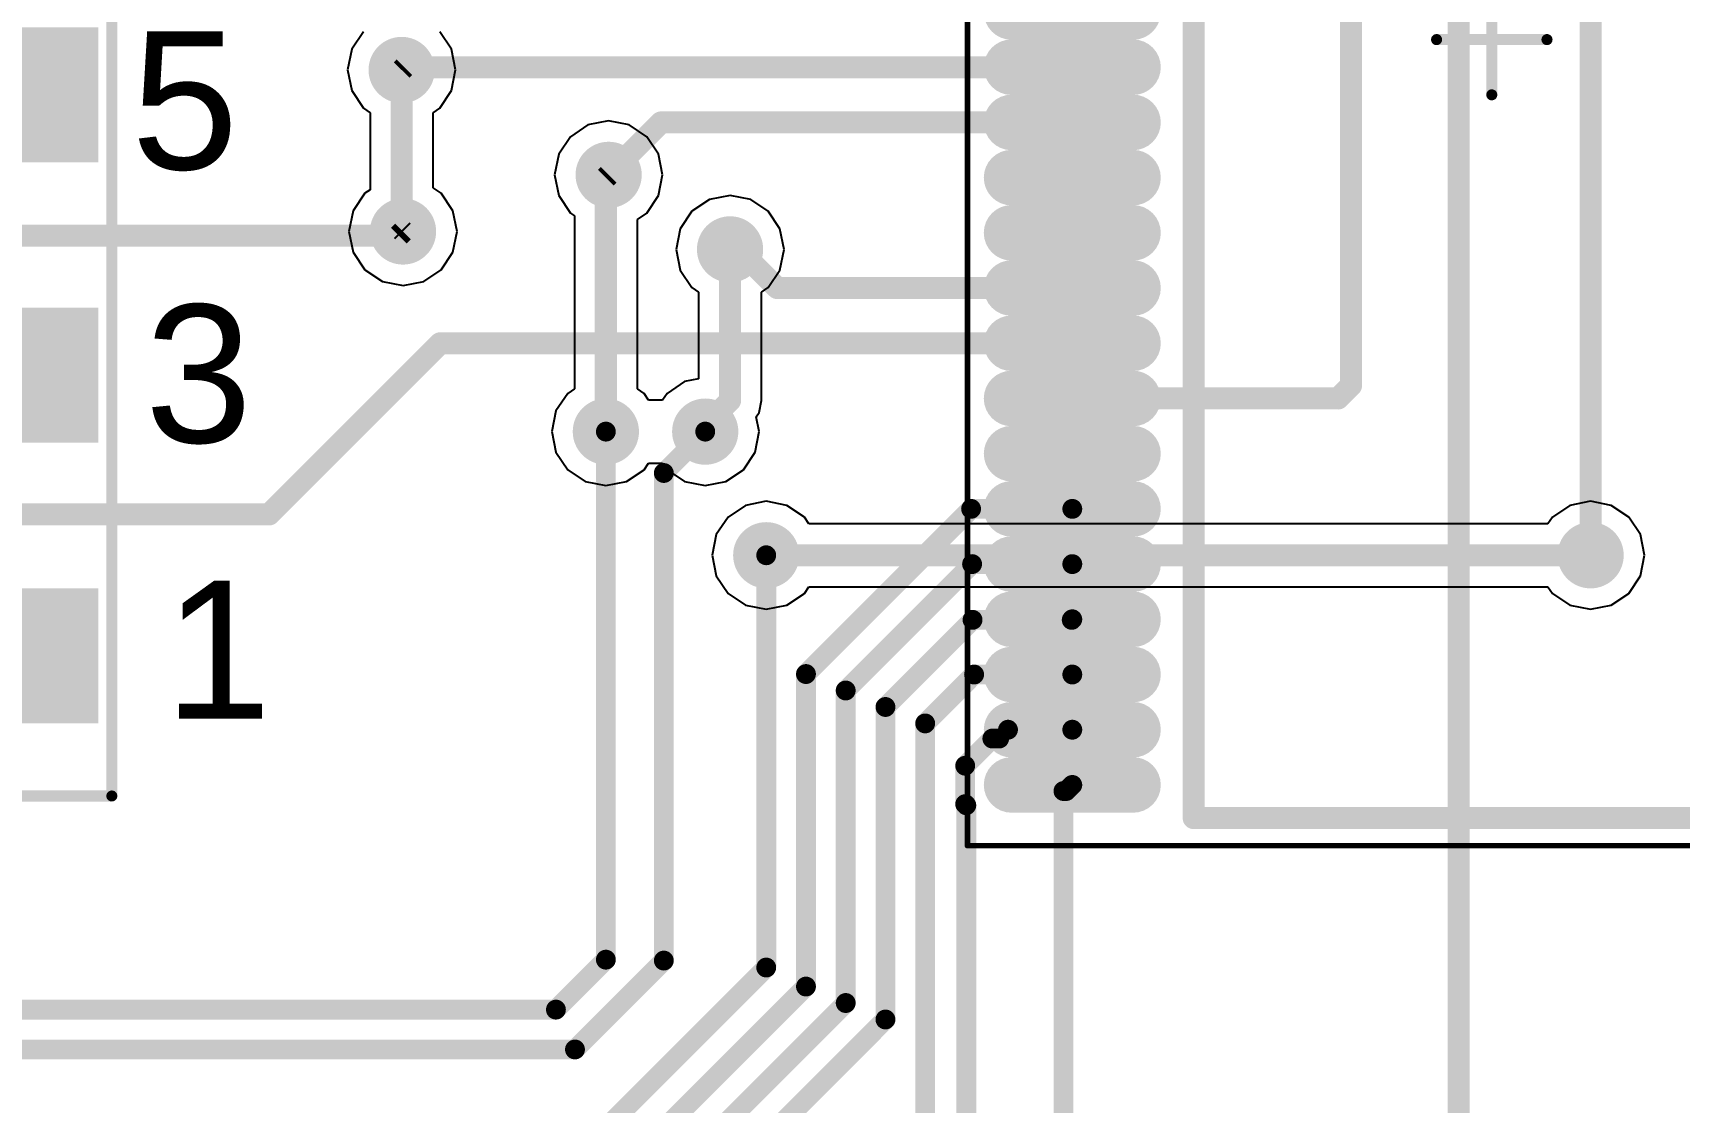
# Model space of a CAD drawing. Header units: inches. Extents: x 0 to 7.57, y 0 to 3.51.
# Drawn here: x 2.432 to 3.02, y 1.255 to 1.636 of the extents above; entities that cross this region are included whole.
import ezdxf

# ---------------------------------------------------------------- set-up
doc = ezdxf.new("R2010")
doc.units = ezdxf.units.IN
doc.header["$MEASUREMENT"] = 0
for name, color, linetype in [('Bottom Solder', 6, 'Continuous'), ('L1', 1, 'Continuous'), ('L2', 5, 'Continuous'), ('Top Courtyard', 56, 'Continuous'), ('Top Overlay', 2, 'Continuous'), ('Top Paste', 8, 'Continuous'), ('Top Solder', 216, 'Continuous'), ('Via Holes', 16, 'Continuous')]:
    doc.layers.add(name, color=color, linetype=linetype)
doc.styles.add('Arial', font='', dxfattribs={"height": 0.2})
doc.styles.get('Arial').set_extended_font_data('Arial')

# ---------------------------------------------------------------- blocks, each defined once
blk = doc.blocks.new('2X5_100_MILS_SMD_7')
at = {"layer": 'L1'}
for points in [[(-0.22008, 0.06988), (-0.22008, 0.16831), (-0.17992, 0.16831), (-0.17992, 0.06988)], [(-0.12008, 0.06988), (-0.12008, 0.16831), (-0.07992, 0.16831), (-0.07992, 0.06988)], [(-0.02008, 0.06988), (-0.02008, 0.16831), (0.02008, 0.16831), (0.02008, 0.06988)], [(0.07992, 0.06988), (0.07992, 0.16831), (0.12008, 0.16831), (0.12008, 0.06988)], [(0.17992, 0.06988), (0.17992, 0.16831), (0.22008, 0.16831), (0.22008, 0.06988)], [(-0.22008, -0.16831), (-0.22008, -0.06988), (-0.17992, -0.06988), (-0.17992, -0.16831)], [(-0.12008, -0.16831), (-0.12008, -0.06988), (-0.07992, -0.06988), (-0.07992, -0.16831)], [(-0.02008, -0.16831), (-0.02008, -0.06988), (0.02008, -0.06988), (0.02008, -0.16831)], [(0.07992, -0.16831), (0.07992, -0.06988), (0.12008, -0.06988), (0.12008, -0.16831)], [(0.17992, -0.16831), (0.17992, -0.06988), (0.22008, -0.06988), (0.22008, -0.16831)]]:
    blk.add_hatch(color=1, dxfattribs=at).paths.add_polyline_path(points)
at = {"layer": 'Top Paste'}
for points in [[(-0.22008, 0.06988), (-0.22008, 0.16831), (-0.17992, 0.16831), (-0.17992, 0.06988)], [(-0.12008, 0.06988), (-0.12008, 0.16831), (-0.07992, 0.16831), (-0.07992, 0.06988)], [(-0.02008, 0.06988), (-0.02008, 0.16831), (0.02008, 0.16831), (0.02008, 0.06988)], [(0.07992, 0.06988), (0.07992, 0.16831), (0.12008, 0.16831), (0.12008, 0.06988)], [(0.17992, 0.06988), (0.17992, 0.16831), (0.22008, 0.16831), (0.22008, 0.06988)], [(-0.22008, -0.16831), (-0.22008, -0.06988), (-0.17992, -0.06988), (-0.17992, -0.16831)], [(-0.12008, -0.16831), (-0.12008, -0.06988), (-0.07992, -0.06988), (-0.07992, -0.16831)], [(-0.02008, -0.16831), (-0.02008, -0.06988), (0.02008, -0.06988), (0.02008, -0.16831)], [(0.07992, -0.16831), (0.07992, -0.06988), (0.12008, -0.06988), (0.12008, -0.16831)], [(0.17992, -0.16831), (0.17992, -0.06988), (0.22008, -0.06988), (0.22008, -0.16831)]]:
    blk.add_hatch(color=8, dxfattribs=at).paths.add_polyline_path(points)
at = {"layer": 'Top Solder'}
for points in [[(-0.22408, 0.06588), (-0.22408, 0.17231), (-0.17592, 0.17231), (-0.17592, 0.06588)], [(-0.12408, 0.06588), (-0.12408, 0.17231), (-0.07592, 0.17231), (-0.07592, 0.06588)], [(-0.02408, 0.06588), (-0.02408, 0.17231), (0.02408, 0.17231), (0.02408, 0.06588)], [(0.07592, 0.06588), (0.07592, 0.17231), (0.12408, 0.17231), (0.12408, 0.06588)], [(0.17592, 0.06588), (0.17592, 0.17231), (0.22408, 0.17231), (0.22408, 0.06588)], [(-0.22408, -0.17231), (-0.22408, -0.06588), (-0.17592, -0.06588), (-0.17592, -0.17231)], [(-0.12408, -0.17231), (-0.12408, -0.06588), (-0.07592, -0.06588), (-0.07592, -0.17231)], [(-0.02408, -0.17231), (-0.02408, -0.06588), (0.02408, -0.06588), (0.02408, -0.17231)], [(0.07592, -0.17231), (0.07592, -0.06588), (0.12408, -0.06588), (0.12408, -0.17231)], [(0.17592, -0.17231), (0.17592, -0.06588), (0.22408, -0.06588), (0.22408, -0.17231)]]:
    blk.add_hatch(color=216, dxfattribs=at).paths.add_polyline_path(points)
at = {"layer": 'Top Courtyard'}
for points in [[(-0.25, 0.17717, 0.00394, 0.00394, 0), (-0.25, -0.17717, 0.00394, 0.00394, 0)], [(-0.25, 0.17717, 0.00394, 0.00394, 0), (0.25, 0.17717, 0.00394, 0.00394, 0)], [(0.25, 0.17717, 0.00394, 0.00394, 0), (0.25, -0.17717, 0.00394, 0.00394, 0)], [(0, 0.01969, 0.00394, 0.00394, 0), (0, -0.01969, 0.00394, 0.00394, 0)], [(-0.01969, 0, 0.00394, 0.00394, 0), (0.01969, 0, 0.00394, 0.00394, 0)], [(-0.25, -0.17717, 0.00394, 0.00394, 0), (0.25, -0.17717, 0.00394, 0.00394, 0)]]:
    blk.add_lwpolyline(points, format="xyseb", dxfattribs=at)
for points in [[(-0.25098, 0.17717, 0.00197, 0.00197, 1), (-0.24902, 0.17717, 0.00197, 0.00197, 1)], [(-0.25098, 0.17717, 0.00197, 0.00197, 1), (-0.24902, 0.17717, 0.00197, 0.00197, 1)], [(0.24902, 0.17717, 0.00197, 0.00197, 1), (0.25098, 0.17717, 0.00197, 0.00197, 1)], [(0.24902, 0.17717, 0.00197, 0.00197, 1), (0.25098, 0.17717, 0.00197, 0.00197, 1)], [(-0.00098, 0.01969, 0.00197, 0.00197, 1), (0.00098, 0.01969, 0.00197, 0.00197, 1)], [(-0.02067, 0, 0.00197, 0.00197, 1), (-0.0187, 0, 0.00197, 0.00197, 1)], [(0.0187, 0, 0.00197, 0.00197, 1), (0.02067, 0, 0.00197, 0.00197, 1)], [(-0.00098, -0.01969, 0.00197, 0.00197, 1), (0.00098, -0.01969, 0.00197, 0.00197, 1)], [(-0.25098, -0.17717, 0.00197, 0.00197, 1), (-0.24902, -0.17717, 0.00197, 0.00197, 1)], [(-0.25098, -0.17717, 0.00197, 0.00197, 1), (-0.24902, -0.17717, 0.00197, 0.00197, 1)], [(0.24902, -0.17717, 0.00197, 0.00197, 1), (0.25098, -0.17717, 0.00197, 0.00197, 1)], [(0.24902, -0.17717, 0.00197, 0.00197, 1), (0.25098, -0.17717, 0.00197, 0.00197, 1)]]:
    blk.add_lwpolyline(points, format="xyseb", close=True, dxfattribs=at)
at = {"layer": 'Top Overlay'}
for points in [[(-0.25, 0.09902, 0.00787, 0.00787, 0), (-0.25, -0.09902, 0.00787, 0.00787, 0)], [(0.25, 0.09902, 0.00787, 0.00787, 0), (0.25, -0.09902, 0.00787, 0.00787, 0)]]:
    blk.add_lwpolyline(points, format="xyseb", dxfattribs=at)
for points in [[(-0.25197, 0.09902, 0.00394, 0.00394, 1), (-0.24803, 0.09902, 0.00394, 0.00394, 1)], [(0.24803, 0.09902, 0.00394, 0.00394, 1), (0.25197, 0.09902, 0.00394, 0.00394, 1)], [(-0.25197, -0.09902, 0.00394, 0.00394, 1), (-0.24803, -0.09902, 0.00394, 0.00394, 1)], [(0.24803, -0.09902, 0.00394, 0.00394, 1), (0.25197, -0.09902, 0.00394, 0.00394, 1)]]:
    blk.add_lwpolyline(points, format="xyseb", close=True, dxfattribs=at)
at = {"layer": 'Top Courtyard', "style": 'Arial'}
blk.add_text('CN3', height=0.03937, dxfattribs=at).set_placement((0.0374, -0.00886))
at = {"layer": 'Top Overlay', "style": 'Arial'}
blk.add_text('1', height=0.04921, rotation=270, dxfattribs=at).set_placement((-0.22244, -0.19587))
blk = doc.blocks.new('LCD_DRIVER___TSSOP56_45')
at = {"layer": 'L1'}
h = blk.add_hatch(color=1, dxfattribs=at)
edge = h.paths.add_edge_path()
edge.add_arc((-0.12795, -0.00984), 0.00591, 270, 450)
edge.add_line((-0.12795, -0.00394), (-0.17126, -0.00394))
edge.add_arc((-0.17126, -0.00984), 0.00591, 90, 270)
edge.add_line((-0.17126, -0.01575), (-0.12795, -0.01575))
h = blk.add_hatch(color=1, dxfattribs=at)
edge = h.paths.add_edge_path()
edge.add_arc((-0.12795, -0.02953), 0.00591, 270, 450)
edge.add_line((-0.12795, -0.02362), (-0.17126, -0.02362))
edge.add_arc((-0.17126, -0.02953), 0.00591, 90, 270)
edge.add_line((-0.17126, -0.03543), (-0.12795, -0.03543))
h = blk.add_hatch(color=1, dxfattribs=at)
edge = h.paths.add_edge_path()
edge.add_arc((-0.12795, -0.04921), 0.00591, 270, 450)
edge.add_line((-0.12795, -0.04331), (-0.17126, -0.04331))
edge.add_arc((-0.17126, -0.04921), 0.00591, 90, 270)
edge.add_line((-0.17126, -0.05512), (-0.12795, -0.05512))
h = blk.add_hatch(color=1, dxfattribs=at)
edge = h.paths.add_edge_path()
edge.add_arc((-0.12795, -0.0689), 0.00591, 270, 450)
edge.add_line((-0.12795, -0.06299), (-0.17126, -0.06299))
edge.add_arc((-0.17126, -0.0689), 0.00591, 90, 270)
edge.add_line((-0.17126, -0.0748), (-0.12795, -0.0748))
h = blk.add_hatch(color=1, dxfattribs=at)
edge = h.paths.add_edge_path()
edge.add_arc((-0.12795, -0.08858), 0.00591, 270, 450)
edge.add_line((-0.12795, -0.08268), (-0.17126, -0.08268))
edge.add_arc((-0.17126, -0.08858), 0.00591, 90, 270)
edge.add_line((-0.17126, -0.09449), (-0.12795, -0.09449))
h = blk.add_hatch(color=1, dxfattribs=at)
edge = h.paths.add_edge_path()
edge.add_arc((-0.12795, -0.10827), 0.00591, 270, 450)
edge.add_line((-0.12795, -0.10236), (-0.17126, -0.10236))
edge.add_arc((-0.17126, -0.10827), 0.00591, 90, 270)
edge.add_line((-0.17126, -0.11417), (-0.12795, -0.11417))
h = blk.add_hatch(color=1, dxfattribs=at)
edge = h.paths.add_edge_path()
edge.add_arc((-0.12795, -0.12795), 0.00591, 270, 450)
edge.add_line((-0.12795, -0.12205), (-0.17126, -0.12205))
edge.add_arc((-0.17126, -0.12795), 0.00591, 90, 270)
edge.add_line((-0.17126, -0.13386), (-0.12795, -0.13386))
h = blk.add_hatch(color=1, dxfattribs=at)
edge = h.paths.add_edge_path()
edge.add_arc((-0.12795, -0.14764), 0.00591, 270, 450)
edge.add_line((-0.12795, -0.14173), (-0.17126, -0.14173))
edge.add_arc((-0.17126, -0.14764), 0.00591, 90, 270)
edge.add_line((-0.17126, -0.15354), (-0.12795, -0.15354))
h = blk.add_hatch(color=1, dxfattribs=at)
edge = h.paths.add_edge_path()
edge.add_arc((-0.12795, -0.16732), 0.00591, 270, 450)
edge.add_line((-0.12795, -0.16142), (-0.17126, -0.16142))
edge.add_arc((-0.17126, -0.16732), 0.00591, 90, 270)
edge.add_line((-0.17126, -0.17323), (-0.12795, -0.17323))
h = blk.add_hatch(color=1, dxfattribs=at)
edge = h.paths.add_edge_path()
edge.add_arc((-0.12795, -0.18701), 0.00591, 270, 450)
edge.add_line((-0.12795, -0.1811), (-0.17126, -0.1811))
edge.add_arc((-0.17126, -0.18701), 0.00591, 90, 270)
edge.add_line((-0.17126, -0.19291), (-0.12795, -0.19291))
h = blk.add_hatch(color=1, dxfattribs=at)
edge = h.paths.add_edge_path()
edge.add_arc((-0.12795, -0.20669), 0.00591, 270, 450)
edge.add_line((-0.12795, -0.20079), (-0.17126, -0.20079))
edge.add_arc((-0.17126, -0.20669), 0.00591, 90, 270)
edge.add_line((-0.17126, -0.2126), (-0.12795, -0.2126))
h = blk.add_hatch(color=1, dxfattribs=at)
edge = h.paths.add_edge_path()
edge.add_arc((-0.12795, -0.22638), 0.00591, 270, 450)
edge.add_line((-0.12795, -0.22047), (-0.17126, -0.22047))
edge.add_arc((-0.17126, -0.22638), 0.00591, 90, 270)
edge.add_line((-0.17126, -0.23228), (-0.12795, -0.23228))
h = blk.add_hatch(color=1, dxfattribs=at)
edge = h.paths.add_edge_path()
edge.add_arc((-0.12795, -0.24606), 0.00591, 270, 450)
edge.add_line((-0.12795, -0.24016), (-0.17126, -0.24016))
edge.add_arc((-0.17126, -0.24606), 0.00591, 90, 270)
edge.add_line((-0.17126, -0.25197), (-0.12795, -0.25197))
h = blk.add_hatch(color=1, dxfattribs=at)
edge = h.paths.add_edge_path()
edge.add_arc((-0.12795, -0.26575), 0.00591, 270, 450)
edge.add_line((-0.12795, -0.25984), (-0.17126, -0.25984))
edge.add_arc((-0.17126, -0.26575), 0.00591, 90, 270)
edge.add_line((-0.17126, -0.27165), (-0.12795, -0.27165))
at = {"layer": 'Top Paste'}
h = blk.add_hatch(color=8, dxfattribs=at)
edge = h.paths.add_edge_path()
edge.add_arc((-0.12795, -0.00984), 0.00591, 270, 450)
edge.add_line((-0.12795, -0.00394), (-0.17126, -0.00394))
edge.add_arc((-0.17126, -0.00984), 0.00591, 90, 270)
edge.add_line((-0.17126, -0.01575), (-0.12795, -0.01575))
h = blk.add_hatch(color=8, dxfattribs=at)
edge = h.paths.add_edge_path()
edge.add_arc((-0.12795, -0.02953), 0.00591, 270, 450)
edge.add_line((-0.12795, -0.02362), (-0.17126, -0.02362))
edge.add_arc((-0.17126, -0.02953), 0.00591, 90, 270)
edge.add_line((-0.17126, -0.03543), (-0.12795, -0.03543))
h = blk.add_hatch(color=8, dxfattribs=at)
edge = h.paths.add_edge_path()
edge.add_arc((-0.12795, -0.04921), 0.00591, 270, 450)
edge.add_line((-0.12795, -0.04331), (-0.17126, -0.04331))
edge.add_arc((-0.17126, -0.04921), 0.00591, 90, 270)
edge.add_line((-0.17126, -0.05512), (-0.12795, -0.05512))
h = blk.add_hatch(color=8, dxfattribs=at)
edge = h.paths.add_edge_path()
edge.add_arc((-0.12795, -0.0689), 0.00591, 270, 450)
edge.add_line((-0.12795, -0.06299), (-0.17126, -0.06299))
edge.add_arc((-0.17126, -0.0689), 0.00591, 90, 270)
edge.add_line((-0.17126, -0.0748), (-0.12795, -0.0748))
h = blk.add_hatch(color=8, dxfattribs=at)
edge = h.paths.add_edge_path()
edge.add_arc((-0.12795, -0.08858), 0.00591, 270, 450)
edge.add_line((-0.12795, -0.08268), (-0.17126, -0.08268))
edge.add_arc((-0.17126, -0.08858), 0.00591, 90, 270)
edge.add_line((-0.17126, -0.09449), (-0.12795, -0.09449))
h = blk.add_hatch(color=8, dxfattribs=at)
edge = h.paths.add_edge_path()
edge.add_arc((-0.12795, -0.10827), 0.00591, 270, 450)
edge.add_line((-0.12795, -0.10236), (-0.17126, -0.10236))
edge.add_arc((-0.17126, -0.10827), 0.00591, 90, 270)
edge.add_line((-0.17126, -0.11417), (-0.12795, -0.11417))
h = blk.add_hatch(color=8, dxfattribs=at)
edge = h.paths.add_edge_path()
edge.add_arc((-0.12795, -0.12795), 0.00591, 270, 450)
edge.add_line((-0.12795, -0.12205), (-0.17126, -0.12205))
edge.add_arc((-0.17126, -0.12795), 0.00591, 90, 270)
edge.add_line((-0.17126, -0.13386), (-0.12795, -0.13386))
h = blk.add_hatch(color=8, dxfattribs=at)
edge = h.paths.add_edge_path()
edge.add_arc((-0.12795, -0.14764), 0.00591, 270, 450)
edge.add_line((-0.12795, -0.14173), (-0.17126, -0.14173))
edge.add_arc((-0.17126, -0.14764), 0.00591, 90, 270)
edge.add_line((-0.17126, -0.15354), (-0.12795, -0.15354))
h = blk.add_hatch(color=8, dxfattribs=at)
edge = h.paths.add_edge_path()
edge.add_arc((-0.12795, -0.16732), 0.00591, 270, 450)
edge.add_line((-0.12795, -0.16142), (-0.17126, -0.16142))
edge.add_arc((-0.17126, -0.16732), 0.00591, 90, 270)
edge.add_line((-0.17126, -0.17323), (-0.12795, -0.17323))
h = blk.add_hatch(color=8, dxfattribs=at)
edge = h.paths.add_edge_path()
edge.add_arc((-0.12795, -0.18701), 0.00591, 270, 450)
edge.add_line((-0.12795, -0.1811), (-0.17126, -0.1811))
edge.add_arc((-0.17126, -0.18701), 0.00591, 90, 270)
edge.add_line((-0.17126, -0.19291), (-0.12795, -0.19291))
h = blk.add_hatch(color=8, dxfattribs=at)
edge = h.paths.add_edge_path()
edge.add_arc((-0.12795, -0.20669), 0.00591, 270, 450)
edge.add_line((-0.12795, -0.20079), (-0.17126, -0.20079))
edge.add_arc((-0.17126, -0.20669), 0.00591, 90, 270)
edge.add_line((-0.17126, -0.2126), (-0.12795, -0.2126))
h = blk.add_hatch(color=8, dxfattribs=at)
edge = h.paths.add_edge_path()
edge.add_arc((-0.12795, -0.22638), 0.00591, 270, 450)
edge.add_line((-0.12795, -0.22047), (-0.17126, -0.22047))
edge.add_arc((-0.17126, -0.22638), 0.00591, 90, 270)
edge.add_line((-0.17126, -0.23228), (-0.12795, -0.23228))
h = blk.add_hatch(color=8, dxfattribs=at)
edge = h.paths.add_edge_path()
edge.add_arc((-0.12795, -0.24606), 0.00591, 270, 450)
edge.add_line((-0.12795, -0.24016), (-0.17126, -0.24016))
edge.add_arc((-0.17126, -0.24606), 0.00591, 90, 270)
edge.add_line((-0.17126, -0.25197), (-0.12795, -0.25197))
h = blk.add_hatch(color=8, dxfattribs=at)
edge = h.paths.add_edge_path()
edge.add_arc((-0.12795, -0.26575), 0.00591, 270, 450)
edge.add_line((-0.12795, -0.25984), (-0.17126, -0.25984))
edge.add_arc((-0.17126, -0.26575), 0.00591, 90, 270)
edge.add_line((-0.17126, -0.27165), (-0.12795, -0.27165))
at = {"layer": 'Top Solder'}
h = blk.add_hatch(color=216, dxfattribs=at)
edge = h.paths.add_edge_path()
edge.add_arc((-0.12795, 0.00984), 0.00991, 270, 450)
edge.add_line((-0.12795, 0.01975), (-0.17126, 0.01975))
edge.add_arc((-0.17126, 0.00984), 0.00991, 90, 270)
edge.add_line((-0.17126, -0.00006), (-0.12795, -0.00006))
h = blk.add_hatch(color=216, dxfattribs=at)
edge = h.paths.add_edge_path()
edge.add_arc((-0.12795, -0.00984), 0.00991, 270, 450)
edge.add_line((-0.12795, 0.00006), (-0.17126, 0.00006))
edge.add_arc((-0.17126, -0.00984), 0.00991, 90, 270)
edge.add_line((-0.17126, -0.01975), (-0.12795, -0.01975))
h = blk.add_hatch(color=216, dxfattribs=at)
edge = h.paths.add_edge_path()
edge.add_arc((-0.12795, -0.02953), 0.00991, 270, 450)
edge.add_line((-0.12795, -0.01962), (-0.17126, -0.01962))
edge.add_arc((-0.17126, -0.02953), 0.00991, 90, 270)
edge.add_line((-0.17126, -0.03943), (-0.12795, -0.03943))
h = blk.add_hatch(color=216, dxfattribs=at)
edge = h.paths.add_edge_path()
edge.add_arc((-0.12795, -0.04921), 0.00991, 270, 450)
edge.add_line((-0.12795, -0.03931), (-0.17126, -0.03931))
edge.add_arc((-0.17126, -0.04921), 0.00991, 90, 270)
edge.add_line((-0.17126, -0.05912), (-0.12795, -0.05912))
h = blk.add_hatch(color=216, dxfattribs=at)
edge = h.paths.add_edge_path()
edge.add_arc((-0.12795, -0.0689), 0.00991, 270, 450)
edge.add_line((-0.12795, -0.05899), (-0.17126, -0.05899))
edge.add_arc((-0.17126, -0.0689), 0.00991, 90, 270)
edge.add_line((-0.17126, -0.0788), (-0.12795, -0.0788))
h = blk.add_hatch(color=216, dxfattribs=at)
edge = h.paths.add_edge_path()
edge.add_arc((-0.12795, -0.08858), 0.00991, 270, 450)
edge.add_line((-0.12795, -0.07868), (-0.17126, -0.07868))
edge.add_arc((-0.17126, -0.08858), 0.00991, 90, 270)
edge.add_line((-0.17126, -0.09849), (-0.12795, -0.09849))
h = blk.add_hatch(color=216, dxfattribs=at)
edge = h.paths.add_edge_path()
edge.add_arc((-0.12795, -0.10827), 0.00991, 270, 450)
edge.add_line((-0.12795, -0.09836), (-0.17126, -0.09836))
edge.add_arc((-0.17126, -0.10827), 0.00991, 90, 270)
edge.add_line((-0.17126, -0.11817), (-0.12795, -0.11817))
h = blk.add_hatch(color=216, dxfattribs=at)
edge = h.paths.add_edge_path()
edge.add_arc((-0.12795, -0.12795), 0.00991, 270, 450)
edge.add_line((-0.12795, -0.11805), (-0.17126, -0.11805))
edge.add_arc((-0.17126, -0.12795), 0.00991, 90, 270)
edge.add_line((-0.17126, -0.13786), (-0.12795, -0.13786))
h = blk.add_hatch(color=216, dxfattribs=at)
edge = h.paths.add_edge_path()
edge.add_arc((-0.12795, -0.14764), 0.00991, 270, 450)
edge.add_line((-0.12795, -0.13773), (-0.17126, -0.13773))
edge.add_arc((-0.17126, -0.14764), 0.00991, 90, 270)
edge.add_line((-0.17126, -0.15754), (-0.12795, -0.15754))
h = blk.add_hatch(color=216, dxfattribs=at)
edge = h.paths.add_edge_path()
edge.add_arc((-0.12795, -0.16732), 0.00991, 270, 450)
edge.add_line((-0.12795, -0.15742), (-0.17126, -0.15742))
edge.add_arc((-0.17126, -0.16732), 0.00991, 90, 270)
edge.add_line((-0.17126, -0.17723), (-0.12795, -0.17723))
h = blk.add_hatch(color=216, dxfattribs=at)
edge = h.paths.add_edge_path()
edge.add_arc((-0.12795, -0.18701), 0.00991, 270, 450)
edge.add_line((-0.12795, -0.1771), (-0.17126, -0.1771))
edge.add_arc((-0.17126, -0.18701), 0.00991, 90, 270)
edge.add_line((-0.17126, -0.19691), (-0.12795, -0.19691))
h = blk.add_hatch(color=216, dxfattribs=at)
edge = h.paths.add_edge_path()
edge.add_arc((-0.12795, -0.20669), 0.00991, 270, 450)
edge.add_line((-0.12795, -0.19679), (-0.17126, -0.19679))
edge.add_arc((-0.17126, -0.20669), 0.00991, 90, 270)
edge.add_line((-0.17126, -0.2166), (-0.12795, -0.2166))
h = blk.add_hatch(color=216, dxfattribs=at)
edge = h.paths.add_edge_path()
edge.add_arc((-0.12795, -0.22638), 0.00991, 270, 450)
edge.add_line((-0.12795, -0.21647), (-0.17126, -0.21647))
edge.add_arc((-0.17126, -0.22638), 0.00991, 90, 270)
edge.add_line((-0.17126, -0.23628), (-0.12795, -0.23628))
h = blk.add_hatch(color=216, dxfattribs=at)
edge = h.paths.add_edge_path()
edge.add_arc((-0.12795, -0.24606), 0.00991, 270, 450)
edge.add_line((-0.12795, -0.23616), (-0.17126, -0.23616))
edge.add_arc((-0.17126, -0.24606), 0.00991, 90, 270)
edge.add_line((-0.17126, -0.25597), (-0.12795, -0.25597))
h = blk.add_hatch(color=216, dxfattribs=at)
edge = h.paths.add_edge_path()
edge.add_arc((-0.12795, -0.26575), 0.00991, 270, 450)
edge.add_line((-0.12795, -0.25584), (-0.17126, -0.25584))
edge.add_arc((-0.17126, -0.26575), 0.00991, 90, 270)
edge.add_line((-0.17126, -0.27565), (-0.12795, -0.27565))
at = {"layer": 'Top Courtyard'}
for points in [[(-0.18701, -0.2874, 0.00197, 0.00197, 0), (-0.18701, 0.31, 0.00197, 0.00197, 0)], [(0, -0.01969, 0.00394, 0.00394, 0), (0, 0.01969, 0.00394, 0.00394, 0)], [(-0.01969, 0, 0.00394, 0.00394, 0), (0.01969, 0, 0.00394, 0.00394, 0)], [(-0.18701, -0.2874, 0.00197, 0.00197, 0), (0.18701, -0.2874, 0.00197, 0.00197, 0)]]:
    blk.add_lwpolyline(points, format="xyseb", dxfattribs=at)
for points in [[(-0.02067, 0, 0.00197, 0.00197, 1), (-0.0187, 0, 0.00197, 0.00197, 1)], [(0.0187, 0, 0.00197, 0.00197, 1), (0.02067, 0, 0.00197, 0.00197, 1)], [(-0.00098, -0.01969, 0.00197, 0.00197, 1), (0.00098, -0.01969, 0.00197, 0.00197, 1)], [(-0.1875, -0.2874, 0.000984, 0.000984, 1), (-0.18652, -0.2874, 0.000984, 0.000984, 1)], [(-0.1875, -0.2874, 0.000984, 0.000984, 1), (-0.18652, -0.2874, 0.000984, 0.000984, 1)]]:
    blk.add_lwpolyline(points, format="xyseb", close=True, dxfattribs=at)
at = {"layer": 'Top Overlay'}
for points in [[(-0.1063, -0.27756, 0.00787, 0.00787, 0), (-0.1063, 0.27756, 0.00787, 0.00787, 0)], [(-0.1063, -0.27756, 0.00787, 0.00787, 0), (0.1063, -0.27756, 0.00787, 0.00787, 0)]]:
    blk.add_lwpolyline(points, format="xyseb", dxfattribs=at)
blk.add_lwpolyline([(-0.10827, -0.27756, 0.00394, 0.00394, 1), (-0.10433, -0.27756, 0.00394, 0.00394, 1)], format="xyseb", close=True, dxfattribs=at)
blk.add_lwpolyline([(-0.10827, -0.27756, 0.00394, 0.00394, 1), (-0.10433, -0.27756, 0.00394, 0.00394, 1)], format="xyseb", close=True, dxfattribs=at)

msp = doc.modelspace()

# ---------------------------------------------------------------- hatches: boundary and pattern name
at = {"layer": 'Bottom Solder'}
h = msp.add_hatch(color=6, dxfattribs=at)
edge = h.paths.add_edge_path()
edge.add_arc((2.56398, 1.62303), 0.00991, 0, 360)
h = msp.add_hatch(color=6, dxfattribs=at)
edge = h.paths.add_edge_path()
edge.add_arc((2.6378, 1.58563), 0.00991, 0, 360)
h = msp.add_hatch(color=6, dxfattribs=at)
edge = h.paths.add_edge_path()
edge.add_arc((2.56447, 1.56545), 0.00991, 0, 360)
h = msp.add_hatch(color=6, dxfattribs=at)
edge = h.paths.add_edge_path()
edge.add_arc((2.6811, 1.55906), 0.00991, 0, 360)
h = msp.add_hatch(color=6, dxfattribs=at)
edge = h.paths.add_edge_path()
edge.add_arc((2.63681, 1.49409), 0.00991, 0, 360)
h = msp.add_hatch(color=6, dxfattribs=at)
edge = h.paths.add_edge_path()
edge.add_arc((2.67224, 1.49409), 0.00991, 0, 360)
h = msp.add_hatch(color=6, dxfattribs=at)
edge = h.paths.add_edge_path()
edge.add_arc((2.694, 1.45), 0.00991, 0, 360)
h = msp.add_hatch(color=6, dxfattribs=at)
edge = h.paths.add_edge_path()
edge.add_arc((2.988, 1.45), 0.00991, 0, 360)
at = {"layer": 'L1'}
h = msp.add_hatch(color=1, dxfattribs=at)
edge = h.paths.add_edge_path()
edge.add_arc((2.56398, 1.62303), 0.01181, 0, 360)
h = msp.add_hatch(color=1, dxfattribs=at)
edge = h.paths.add_edge_path()
edge.add_arc((2.6378, 1.58563), 0.01181, 0, 360)
h = msp.add_hatch(color=1, dxfattribs=at)
edge = h.paths.add_edge_path()
edge.add_arc((2.56447, 1.56545), 0.01181, 0, 360)
h = msp.add_hatch(color=1, dxfattribs=at)
edge = h.paths.add_edge_path()
edge.add_arc((2.6811, 1.55906), 0.01181, 0, 360)
h = msp.add_hatch(color=1, dxfattribs=at)
edge = h.paths.add_edge_path()
edge.add_arc((2.63681, 1.49409), 0.01181, 0, 360)
h = msp.add_hatch(color=1, dxfattribs=at)
edge = h.paths.add_edge_path()
edge.add_arc((2.67224, 1.49409), 0.01181, 0, 360)
h = msp.add_hatch(color=1, dxfattribs=at)
edge = h.paths.add_edge_path()
edge.add_arc((2.694, 1.45), 0.01181, 0, 360)
h = msp.add_hatch(color=1, dxfattribs=at)
edge = h.paths.add_edge_path()
edge.add_arc((2.988, 1.45), 0.01181, 0, 360)
at = {"layer": 'L2'}
h = msp.add_hatch(color=5, dxfattribs=at)
edge = h.paths.add_edge_path()
edge.add_arc((2.56398, 1.62303), 0.01181, 0, 360)
h = msp.add_hatch(color=5, dxfattribs=at)
edge = h.paths.add_edge_path()
edge.add_arc((2.6378, 1.58563), 0.01181, 0, 360)
h = msp.add_hatch(color=5, dxfattribs=at)
edge = h.paths.add_edge_path()
edge.add_arc((2.56447, 1.56545), 0.01181, 0, 360)
h = msp.add_hatch(color=5, dxfattribs=at)
edge = h.paths.add_edge_path()
edge.add_arc((2.6811, 1.55906), 0.01181, 0, 360)
h = msp.add_hatch(color=5, dxfattribs=at)
edge = h.paths.add_edge_path()
edge.add_arc((2.63681, 1.49409), 0.01181, 0, 360)
h = msp.add_hatch(color=5, dxfattribs=at)
edge = h.paths.add_edge_path()
edge.add_arc((2.67224, 1.49409), 0.01181, 0, 360)
h = msp.add_hatch(color=5, dxfattribs=at)
edge = h.paths.add_edge_path()
edge.add_arc((2.694, 1.45), 0.01181, 0, 360)
h = msp.add_hatch(color=5, dxfattribs=at)
edge = h.paths.add_edge_path()
edge.add_arc((2.988, 1.45), 0.01181, 0, 360)
at = {"layer": 'Top Solder'}
h = msp.add_hatch(color=216, dxfattribs=at)
edge = h.paths.add_edge_path()
edge.add_arc((2.56398, 1.62303), 0.00991, 0, 360)
h = msp.add_hatch(color=216, dxfattribs=at)
edge = h.paths.add_edge_path()
edge.add_arc((2.6378, 1.58563), 0.00991, 0, 360)
h = msp.add_hatch(color=216, dxfattribs=at)
edge = h.paths.add_edge_path()
edge.add_arc((2.56447, 1.56545), 0.00991, 0, 360)
h = msp.add_hatch(color=216, dxfattribs=at)
edge = h.paths.add_edge_path()
edge.add_arc((2.6811, 1.55906), 0.00991, 0, 360)
h = msp.add_hatch(color=216, dxfattribs=at)
edge = h.paths.add_edge_path()
edge.add_arc((2.63681, 1.49409), 0.00991, 0, 360)
h = msp.add_hatch(color=216, dxfattribs=at)
edge = h.paths.add_edge_path()
edge.add_arc((2.67224, 1.49409), 0.00991, 0, 360)
h = msp.add_hatch(color=216, dxfattribs=at)
edge = h.paths.add_edge_path()
edge.add_arc((2.694, 1.45), 0.00991, 0, 360)
h = msp.add_hatch(color=216, dxfattribs=at)
edge = h.paths.add_edge_path()
edge.add_arc((2.988, 1.45), 0.00991, 0, 360)
at = {"layer": 'Via Holes'}
h = msp.add_hatch(color=7, dxfattribs=at)
edge = h.paths.add_edge_path()
edge.add_arc((2.56398, 1.62303), 0.00591, 0, 360)
h = msp.add_hatch(color=7, dxfattribs=at)
edge = h.paths.add_edge_path()
edge.add_arc((2.6378, 1.58563), 0.00591, 0, 360)
h = msp.add_hatch(color=7, dxfattribs=at)
edge = h.paths.add_edge_path()
edge.add_arc((2.56447, 1.56545), 0.00591, 0, 360)
h = msp.add_hatch(color=7, dxfattribs=at)
edge = h.paths.add_edge_path()
edge.add_arc((2.6811, 1.55906), 0.00591, 0, 360)
h = msp.add_hatch(color=7, dxfattribs=at)
edge = h.paths.add_edge_path()
edge.add_arc((2.63681, 1.49409), 0.00591, 0, 360)
h = msp.add_hatch(color=7, dxfattribs=at)
edge = h.paths.add_edge_path()
edge.add_arc((2.67224, 1.49409), 0.00591, 0, 360)
h = msp.add_hatch(color=7, dxfattribs=at)
edge = h.paths.add_edge_path()
edge.add_arc((2.694, 1.45), 0.00591, 0, 360)
h = msp.add_hatch(color=7, dxfattribs=at)
edge = h.paths.add_edge_path()
edge.add_arc((2.988, 1.45), 0.00591, 0, 360)

# ---------------------------------------------------------------- linework, layer by layer
at = {"layer": 'L1'}
for points in [[(2.94094, 1.22736, 0.00787, 0.00787, 0), (2.94094, 1.72041, 0.00787, 0.00787, 0)], [(2.988, 1.45, 0.00787, 0.00787, 0), (2.988, 1.71931, 0.00787, 0.00787, 0)], [(2.90256, 1.51052, 0.00787, 0.00787, 0), (2.90256, 1.65877, 0.00787, 0.00787, 0)], [(2.56398, 1.62303, 0.00787, 0.00787, 0), (2.56496, 1.62402, 0.00787, 0.00787, 0)], [(2.56496, 1.62402, 0.00787, 0.00787, 0), (2.80315, 1.62402, 0.00787, 0.00787, 0)], [(2.6378, 1.58563, 0.00787, 0.00787, 0), (2.6565, 1.60433, 0.00787, 0.00787, 0)], [(2.6565, 1.60433, 0.00787, 0.00787, 0), (2.80315, 1.60433, 0.00787, 0.00787, 0)], [(2.07382, 1.56398, 0.00787, 0.00787, 0), (2.56299, 1.56398, 0.00787, 0.00787, 0)], [(2.56299, 1.56398, 0.00787, 0.00787, 0), (2.56447, 1.56545, 0.00787, 0.00787, 0)], [(2.6811, 1.55906, 0.00787, 0.00787, 0), (2.68417, 1.55906, 0.00787, 0.00787, 0)], [(2.68417, 1.55906, 0.00787, 0.00787, 0), (2.69795, 1.54528, 0.00787, 0.00787, 0)], [(2.69795, 1.54528, 0.00787, 0.00787, 0), (2.80315, 1.54528, 0.00787, 0.00787, 0)], [(2.51673, 1.46457, 0.00787, 0.00787, 0), (2.57776, 1.52559, 0.00787, 0.00787, 0)], [(2.57776, 1.52559, 0.00787, 0.00787, 0), (2.80315, 1.52559, 0.00787, 0.00787, 0)], [(2.80315, 1.50591, 0.00787, 0.00787, 0), (2.89795, 1.50591, 0.00787, 0.00787, 0)], [(2.89795, 1.50591, 0.00787, 0.00787, 0), (2.90256, 1.51052, 0.00787, 0.00787, 0)], [(2.63681, 1.30581, 0.00709, 0.00709, 0), (2.63681, 1.49409, 0.00709, 0.00709, 0)], [(2.65748, 1.47933, 0.00709, 0.00709, 0), (2.67224, 1.49409, 0.00709, 0.00709, 0)], [(2.65748, 1.30548, 0.00709, 0.00709, 0), (2.65748, 1.47933, 0.00709, 0.00709, 0)], [(2.04792, 1.46457, 0.00787, 0.00787, 0), (2.51673, 1.46457, 0.00787, 0.00787, 0)], [(2.70817, 1.40765, 0.00709, 0.00709, 0), (2.76706, 1.46654, 0.00709, 0.00709, 0)], [(2.76706, 1.46654, 0.00709, 0.00709, 0), (2.80315, 1.46654, 0.00709, 0.00709, 0)], [(2.694, 1.303, 0.00709, 0.00709, 0), (2.694, 1.45, 0.00709, 0.00709, 0)], [(2.72235, 1.40178, 0.00709, 0.00709, 0), (2.76742, 1.44685, 0.00709, 0.00709, 0)], [(2.76742, 1.44685, 0.00709, 0.00709, 0), (2.80315, 1.44685, 0.00709, 0.00709, 0)], [(2.73652, 1.39591, 0.00709, 0.00709, 0), (2.76758, 1.42697, 0.00709, 0.00709, 0)], [(2.76758, 1.42697, 0.00709, 0.00709, 0), (2.80296, 1.42697, 0.00709, 0.00709, 0)], [(2.80296, 1.42697, 0.00709, 0.00709, 0), (2.80315, 1.42717, 0.00709, 0.00709, 0)], [(2.70817, 1.29622, 0.00709, 0.00709, 0), (2.70817, 1.40765, 0.00709, 0.00709, 0)], [(2.75069, 1.39004, 0.00709, 0.00709, 0), (2.76813, 1.40748, 0.00709, 0.00709, 0)], [(2.76813, 1.40748, 0.00709, 0.00709, 0), (2.80315, 1.40748, 0.00709, 0.00709, 0)], [(2.72235, 1.29035, 0.00709, 0.00709, 0), (2.72235, 1.40178, 0.00709, 0.00709, 0)], [(2.73652, 1.28448, 0.00709, 0.00709, 0), (2.73652, 1.39591, 0.00709, 0.00709, 0)], [(2.75069, 1.20161, 0.00709, 0.00709, 0), (2.75069, 1.39004, 0.00709, 0.00709, 0)], [(2.76496, 1.37496, 0.00709, 0.00709, 0), (2.77465, 1.38465, 0.00709, 0.00709, 0)], [(2.77465, 1.38465, 0.00709, 0.00709, 0), (2.77707, 1.38465, 0.00709, 0.00709, 0)], [(2.77707, 1.38465, 0.00709, 0.00709, 0), (2.78022, 1.3878, 0.00709, 0.00709, 0)], [(2.78022, 1.3878, 0.00709, 0.00709, 0), (2.80315, 1.3878, 0.00709, 0.00709, 0)], [(2.76496, 1.36126, 0.00709, 0.00709, 0), (2.76496, 1.37496, 0.00709, 0.00709, 0)], [(2.8, 1.36593, 0.00709, 0.00709, 0), (2.80097, 1.36593, 0.00709, 0.00709, 0)], [(2.8, 1.16015, 0.00709, 0.00709, 0), (2.8, 1.36593, 0.00709, 0.00709, 0)], [(2.80097, 1.36593, 0.00709, 0.00709, 0), (2.80315, 1.36811, 0.00709, 0.00709, 0)], [(2.76496, 1.36126, 0.00709, 0.00709, 0), (2.76535, 1.36088, 0.00709, 0.00709, 0)], [(2.76535, 1.19243, 0.00709, 0.00709, 0), (2.76535, 1.36088, 0.00709, 0.00709, 0)], [(2.619, 1.288, 0.00709, 0.00709, 0), (2.63681, 1.30581, 0.00709, 0.00709, 0)], [(2.602, 1.211, 0.00709, 0.00709, 0), (2.694, 1.303, 0.00709, 0.00709, 0)], [(2.62579, 1.27379, 0.00709, 0.00709, 0), (2.65748, 1.30548, 0.00709, 0.00709, 0)], [(2.60796, 1.196, 0.00709, 0.00709, 0), (2.70817, 1.29622, 0.00709, 0.00709, 0)], [(2.61, 1.178, 0.00709, 0.00709, 0), (2.72235, 1.29035, 0.00709, 0.00709, 0)], [(2.40053, 1.288, 0.00709, 0.00709, 0), (2.619, 1.288, 0.00709, 0.00709, 0)], [(2.61587, 1.16383, 0.00709, 0.00709, 0), (2.73652, 1.28448, 0.00709, 0.00709, 0)], [(2.13479, 1.27379, 0.00709, 0.00709, 0), (2.62579, 1.27379, 0.00709, 0.00709, 0)]]:
    msp.add_lwpolyline(points, format="xyseb", dxfattribs=at)
for points in [[(2.56201, 1.62303, 0.00394, 0.00394, 1), (2.56594, 1.62303, 0.00394, 0.00394, 1)], [(2.56299, 1.62402, 0.00394, 0.00394, 1), (2.56693, 1.62402, 0.00394, 0.00394, 1)], [(2.56299, 1.62402, 0.00394, 0.00394, 1), (2.56693, 1.62402, 0.00394, 0.00394, 1)], [(2.80118, 1.62402, 0.00394, 0.00394, 1), (2.80512, 1.62402, 0.00394, 0.00394, 1)], [(2.65453, 1.60433, 0.00394, 0.00394, 1), (2.65846, 1.60433, 0.00394, 0.00394, 1)], [(2.65453, 1.60433, 0.00394, 0.00394, 1), (2.65846, 1.60433, 0.00394, 0.00394, 1)], [(2.80118, 1.60433, 0.00394, 0.00394, 1), (2.80512, 1.60433, 0.00394, 0.00394, 1)], [(2.63583, 1.58563, 0.00394, 0.00394, 1), (2.63976, 1.58563, 0.00394, 0.00394, 1)], [(2.56102, 1.56398, 0.00394, 0.00394, 1), (2.56496, 1.56398, 0.00394, 0.00394, 1)], [(2.56102, 1.56398, 0.00394, 0.00394, 1), (2.56496, 1.56398, 0.00394, 0.00394, 1)], [(2.5625, 1.56545, 0.00394, 0.00394, 1), (2.56644, 1.56545, 0.00394, 0.00394, 1)], [(2.67913, 1.55906, 0.00394, 0.00394, 1), (2.68307, 1.55906, 0.00394, 0.00394, 1)], [(2.6822, 1.55906, 0.00394, 0.00394, 1), (2.68613, 1.55906, 0.00394, 0.00394, 1)], [(2.6822, 1.55906, 0.00394, 0.00394, 1), (2.68613, 1.55906, 0.00394, 0.00394, 1)], [(2.69598, 1.54528, 0.00394, 0.00394, 1), (2.69991, 1.54528, 0.00394, 0.00394, 1)], [(2.69598, 1.54528, 0.00394, 0.00394, 1), (2.69991, 1.54528, 0.00394, 0.00394, 1)], [(2.80118, 1.54528, 0.00394, 0.00394, 1), (2.80512, 1.54528, 0.00394, 0.00394, 1)], [(2.57579, 1.52559, 0.00394, 0.00394, 1), (2.57972, 1.52559, 0.00394, 0.00394, 1)], [(2.57579, 1.52559, 0.00394, 0.00394, 1), (2.57972, 1.52559, 0.00394, 0.00394, 1)], [(2.80118, 1.52559, 0.00394, 0.00394, 1), (2.80512, 1.52559, 0.00394, 0.00394, 1)], [(2.80118, 1.50591, 0.00394, 0.00394, 1), (2.80512, 1.50591, 0.00394, 0.00394, 1)], [(2.89598, 1.50591, 0.00394, 0.00394, 1), (2.89992, 1.50591, 0.00394, 0.00394, 1)], [(2.89598, 1.50591, 0.00394, 0.00394, 1), (2.89992, 1.50591, 0.00394, 0.00394, 1)], [(2.90059, 1.51052, 0.00394, 0.00394, 1), (2.90453, 1.51052, 0.00394, 0.00394, 1)], [(2.90059, 1.51052, 0.00394, 0.00394, 1), (2.90453, 1.51052, 0.00394, 0.00394, 1)], [(2.63504, 1.49409, 0.00354, 0.00354, 1), (2.63858, 1.49409, 0.00354, 0.00354, 1)], [(2.67047, 1.49409, 0.00354, 0.00354, 1), (2.67402, 1.49409, 0.00354, 0.00354, 1)], [(2.65571, 1.47933, 0.00354, 0.00354, 1), (2.65925, 1.47933, 0.00354, 0.00354, 1)], [(2.65571, 1.47933, 0.00354, 0.00354, 1), (2.65925, 1.47933, 0.00354, 0.00354, 1)], [(2.51476, 1.46457, 0.00394, 0.00394, 1), (2.5187, 1.46457, 0.00394, 0.00394, 1)], [(2.51476, 1.46457, 0.00394, 0.00394, 1), (2.5187, 1.46457, 0.00394, 0.00394, 1)], [(2.76529, 1.46654, 0.00354, 0.00354, 1), (2.76883, 1.46654, 0.00354, 0.00354, 1)], [(2.76529, 1.46654, 0.00354, 0.00354, 1), (2.76883, 1.46654, 0.00354, 0.00354, 1)], [(2.80138, 1.46654, 0.00354, 0.00354, 1), (2.80492, 1.46654, 0.00354, 0.00354, 1)], [(2.69223, 1.45, 0.00354, 0.00354, 1), (2.69577, 1.45, 0.00354, 0.00354, 1)], [(2.76564, 1.44685, 0.00354, 0.00354, 1), (2.76919, 1.44685, 0.00354, 0.00354, 1)], [(2.76564, 1.44685, 0.00354, 0.00354, 1), (2.76919, 1.44685, 0.00354, 0.00354, 1)], [(2.80138, 1.44685, 0.00354, 0.00354, 1), (2.80492, 1.44685, 0.00354, 0.00354, 1)], [(2.98603, 1.45, 0.00394, 0.00394, 1), (2.98997, 1.45, 0.00394, 0.00394, 1)], [(2.76581, 1.42697, 0.00354, 0.00354, 1), (2.76935, 1.42697, 0.00354, 0.00354, 1)], [(2.76581, 1.42697, 0.00354, 0.00354, 1), (2.76935, 1.42697, 0.00354, 0.00354, 1)], [(2.80118, 1.42697, 0.00354, 0.00354, 1), (2.80473, 1.42697, 0.00354, 0.00354, 1)], [(2.80118, 1.42697, 0.00354, 0.00354, 1), (2.80473, 1.42697, 0.00354, 0.00354, 1)], [(2.80138, 1.42717, 0.00354, 0.00354, 1), (2.80492, 1.42717, 0.00354, 0.00354, 1)], [(2.7064, 1.40765, 0.00354, 0.00354, 1), (2.70994, 1.40765, 0.00354, 0.00354, 1)], [(2.7064, 1.40765, 0.00354, 0.00354, 1), (2.70994, 1.40765, 0.00354, 0.00354, 1)], [(2.76636, 1.40748, 0.00354, 0.00354, 1), (2.76991, 1.40748, 0.00354, 0.00354, 1)], [(2.76636, 1.40748, 0.00354, 0.00354, 1), (2.76991, 1.40748, 0.00354, 0.00354, 1)], [(2.80138, 1.40748, 0.00354, 0.00354, 1), (2.80492, 1.40748, 0.00354, 0.00354, 1)], [(2.72057, 1.40178, 0.00354, 0.00354, 1), (2.72412, 1.40178, 0.00354, 0.00354, 1)], [(2.72057, 1.40178, 0.00354, 0.00354, 1), (2.72412, 1.40178, 0.00354, 0.00354, 1)], [(2.73475, 1.39591, 0.00354, 0.00354, 1), (2.73829, 1.39591, 0.00354, 0.00354, 1)], [(2.73475, 1.39591, 0.00354, 0.00354, 1), (2.73829, 1.39591, 0.00354, 0.00354, 1)], [(2.74892, 1.39004, 0.00354, 0.00354, 1), (2.75246, 1.39004, 0.00354, 0.00354, 1)], [(2.74892, 1.39004, 0.00354, 0.00354, 1), (2.75246, 1.39004, 0.00354, 0.00354, 1)], [(2.77288, 1.38465, 0.00354, 0.00354, 1), (2.77642, 1.38465, 0.00354, 0.00354, 1)], [(2.77288, 1.38465, 0.00354, 0.00354, 1), (2.77642, 1.38465, 0.00354, 0.00354, 1)], [(2.7753, 1.38465, 0.00354, 0.00354, 1), (2.77884, 1.38465, 0.00354, 0.00354, 1)], [(2.7753, 1.38465, 0.00354, 0.00354, 1), (2.77884, 1.38465, 0.00354, 0.00354, 1)], [(2.77845, 1.3878, 0.00354, 0.00354, 1), (2.78199, 1.3878, 0.00354, 0.00354, 1)], [(2.77845, 1.3878, 0.00354, 0.00354, 1), (2.78199, 1.3878, 0.00354, 0.00354, 1)], [(2.80138, 1.3878, 0.00354, 0.00354, 1), (2.80492, 1.3878, 0.00354, 0.00354, 1)], [(2.76319, 1.37496, 0.00354, 0.00354, 1), (2.76673, 1.37496, 0.00354, 0.00354, 1)], [(2.76319, 1.37496, 0.00354, 0.00354, 1), (2.76673, 1.37496, 0.00354, 0.00354, 1)], [(2.79823, 1.36593, 0.00354, 0.00354, 1), (2.80177, 1.36593, 0.00354, 0.00354, 1)], [(2.79823, 1.36593, 0.00354, 0.00354, 1), (2.80177, 1.36593, 0.00354, 0.00354, 1)], [(2.7992, 1.36593, 0.00354, 0.00354, 1), (2.80274, 1.36593, 0.00354, 0.00354, 1)], [(2.7992, 1.36593, 0.00354, 0.00354, 1), (2.80274, 1.36593, 0.00354, 0.00354, 1)], [(2.80138, 1.36811, 0.00354, 0.00354, 1), (2.80492, 1.36811, 0.00354, 0.00354, 1)], [(2.76319, 1.36126, 0.00354, 0.00354, 1), (2.76673, 1.36126, 0.00354, 0.00354, 1)], [(2.76319, 1.36126, 0.00354, 0.00354, 1), (2.76673, 1.36126, 0.00354, 0.00354, 1)], [(2.76357, 1.36088, 0.00354, 0.00354, 1), (2.76712, 1.36088, 0.00354, 0.00354, 1)], [(2.76357, 1.36088, 0.00354, 0.00354, 1), (2.76712, 1.36088, 0.00354, 0.00354, 1)], [(2.63504, 1.30581, 0.00354, 0.00354, 1), (2.63858, 1.30581, 0.00354, 0.00354, 1)], [(2.63504, 1.30581, 0.00354, 0.00354, 1), (2.63858, 1.30581, 0.00354, 0.00354, 1)], [(2.65571, 1.30548, 0.00354, 0.00354, 1), (2.65925, 1.30548, 0.00354, 0.00354, 1)], [(2.65571, 1.30548, 0.00354, 0.00354, 1), (2.65925, 1.30548, 0.00354, 0.00354, 1)], [(2.69223, 1.303, 0.00354, 0.00354, 1), (2.69577, 1.303, 0.00354, 0.00354, 1)], [(2.69223, 1.303, 0.00354, 0.00354, 1), (2.69577, 1.303, 0.00354, 0.00354, 1)], [(2.7064, 1.29622, 0.00354, 0.00354, 1), (2.70994, 1.29622, 0.00354, 0.00354, 1)], [(2.7064, 1.29622, 0.00354, 0.00354, 1), (2.70994, 1.29622, 0.00354, 0.00354, 1)], [(2.72057, 1.29035, 0.00354, 0.00354, 1), (2.72412, 1.29035, 0.00354, 0.00354, 1)], [(2.72057, 1.29035, 0.00354, 0.00354, 1), (2.72412, 1.29035, 0.00354, 0.00354, 1)], [(2.61723, 1.288, 0.00354, 0.00354, 1), (2.62077, 1.288, 0.00354, 0.00354, 1)], [(2.61723, 1.288, 0.00354, 0.00354, 1), (2.62077, 1.288, 0.00354, 0.00354, 1)], [(2.73475, 1.28448, 0.00354, 0.00354, 1), (2.73829, 1.28448, 0.00354, 0.00354, 1)], [(2.73475, 1.28448, 0.00354, 0.00354, 1), (2.73829, 1.28448, 0.00354, 0.00354, 1)], [(2.62402, 1.27379, 0.00354, 0.00354, 1), (2.62756, 1.27379, 0.00354, 0.00354, 1)], [(2.62402, 1.27379, 0.00354, 0.00354, 1), (2.62756, 1.27379, 0.00354, 0.00354, 1)]]:
    msp.add_lwpolyline(points, format="xyseb", close=True, dxfattribs=at)
at = {"layer": 'L2'}
for p, q in [((2.55035, 1.63666), (2.54618, 1.63041)), ((2.58178, 1.63041), (2.5776, 1.63666)), ((2.54618, 1.63041), (2.54471, 1.62303)), ((2.58324, 1.62303), (2.58178, 1.63041)), ((2.54471, 1.62303), (2.54618, 1.61566)), ((2.58178, 1.61566), (2.58324, 1.62303)), ((2.54618, 1.61566), (2.55035, 1.60941)), ((2.5776, 1.60941), (2.58178, 1.61566)), ((2.55035, 1.60941), (2.55274, 1.60781)), ((2.57522, 1.60781), (2.5776, 1.60941)), ((2.55274, 1.60781), (2.55274, 1.58034)), ((2.57522, 1.581), (2.57522, 1.60781)), ((2.63042, 1.60343), (2.62417, 1.59925)), ((2.6378, 1.6049), (2.63042, 1.60343)), ((2.64517, 1.60343), (2.6378, 1.6049)), ((2.65142, 1.59925), (2.64517, 1.60343)), ((2.62417, 1.59925), (2.61999, 1.593)), ((2.6556, 1.593), (2.65142, 1.59925)), ((2.61999, 1.593), (2.61853, 1.58563)), ((2.65706, 1.58563), (2.6556, 1.593)), ((2.61853, 1.58563), (2.61999, 1.57826)), ((2.6556, 1.57826), (2.65706, 1.58563)), ((2.55274, 1.58034), (2.55084, 1.57908)), ((2.57809, 1.57908), (2.57522, 1.581)), ((2.55084, 1.57908), (2.54667, 1.57283)), ((2.58227, 1.57283), (2.57809, 1.57908)), ((2.61999, 1.57826), (2.62417, 1.57201)), ((2.65142, 1.57201), (2.6556, 1.57826)), ((2.67373, 1.57686), (2.66748, 1.57268)), ((2.6811, 1.57832), (2.67373, 1.57686)), ((2.68848, 1.57686), (2.6811, 1.57832)), ((2.69473, 1.57268), (2.68848, 1.57686)), ((2.54667, 1.57283), (2.5452, 1.56545)), ((2.58374, 1.56545), (2.58227, 1.57283)), ((2.62417, 1.57201), (2.62557, 1.57107)), ((2.62557, 1.57107), (2.62557, 1.50931)), ((2.64805, 1.56975), (2.65142, 1.57201)), ((2.64805, 1.50931), (2.64805, 1.56975)), ((2.66748, 1.57268), (2.6633, 1.56643)), ((2.6989, 1.56643), (2.69473, 1.57268)), ((2.5452, 1.56545), (2.54667, 1.55808)), ((2.58227, 1.55808), (2.58374, 1.56545)), ((2.6633, 1.56643), (2.66183, 1.55906)), ((2.70037, 1.55906), (2.6989, 1.56643)), ((2.54667, 1.55808), (2.55084, 1.55183)), ((2.57809, 1.55183), (2.58227, 1.55808)), ((2.66183, 1.55906), (2.6633, 1.55168)), ((2.6989, 1.55168), (2.70037, 1.55906)), ((2.55084, 1.55183), (2.5571, 1.54765)), ((2.57184, 1.54765), (2.57809, 1.55183)), ((2.6633, 1.55168), (2.66748, 1.54543)), ((2.69473, 1.54543), (2.6989, 1.55168)), ((2.5571, 1.54765), (2.56447, 1.54618)), ((2.56447, 1.54618), (2.57184, 1.54765)), ((2.66748, 1.54543), (2.66986, 1.54384)), ((2.69234, 1.54384), (2.69473, 1.54543)), ((2.66986, 1.54384), (2.66986, 1.51289)), ((2.69234, 1.50516), (2.69234, 1.54384)), ((2.62557, 1.50931), (2.62319, 1.50772)), ((2.65044, 1.50772), (2.64805, 1.50931)), ((2.66487, 1.5119), (2.65862, 1.50772)), ((2.66986, 1.51289), (2.66487, 1.5119)), ((2.62319, 1.50772), (2.61901, 1.50147)), ((2.65203, 1.50534), (2.65044, 1.50772)), ((2.65703, 1.50534), (2.65203, 1.50534)), ((2.65862, 1.50772), (2.65703, 1.50534)), ((2.69149, 1.50086), (2.69234, 1.50516)), ((2.61901, 1.50147), (2.61754, 1.49409)), ((2.69047, 1.49934), (2.69149, 1.50086)), ((2.69151, 1.49409), (2.69047, 1.49934)), ((2.61754, 1.49409), (2.61901, 1.48672)), ((2.69005, 1.48672), (2.69151, 1.49409)), ((2.61901, 1.48672), (2.62319, 1.48047)), ((2.68587, 1.48047), (2.69005, 1.48672)), ((2.62319, 1.48047), (2.62944, 1.47629)), ((2.64418, 1.47629), (2.65044, 1.48047)), ((2.65044, 1.48047), (2.65203, 1.48285)), ((2.65203, 1.48285), (2.65703, 1.48285)), ((2.65703, 1.48285), (2.65862, 1.48047)), ((2.65862, 1.48047), (2.66487, 1.47629)), ((2.67962, 1.47629), (2.68587, 1.48047)), ((2.62944, 1.47629), (2.63681, 1.47483)), ((2.63681, 1.47483), (2.64418, 1.47629)), ((2.66487, 1.47629), (2.67224, 1.47483)), ((2.67224, 1.47483), (2.67962, 1.47629)), ((2.68663, 1.4678), (2.68038, 1.46362)), ((2.694, 1.46927), (2.68663, 1.4678)), ((2.70137, 1.4678), (2.694, 1.46927)), ((2.70762, 1.46362), (2.70137, 1.4678)), ((2.98063, 1.4678), (2.97438, 1.46362)), ((2.988, 1.46927), (2.98063, 1.4678)), ((2.99537, 1.4678), (2.988, 1.46927)), ((3.00162, 1.46362), (2.99537, 1.4678)), ((2.68038, 1.46362), (2.6762, 1.45737)), ((2.70922, 1.46124), (2.70762, 1.46362)), ((2.97438, 1.46362), (2.97278, 1.46124)), ((3.0058, 1.45737), (3.00162, 1.46362)), ((2.6762, 1.45737), (2.67473, 1.45)), ((2.97278, 1.46124), (2.70922, 1.46124)), ((3.00727, 1.45), (3.0058, 1.45737)), ((2.67473, 1.45), (2.6762, 1.44263)), ((3.0058, 1.44263), (3.00727, 1.45)), ((2.6762, 1.44263), (2.68038, 1.43638)), ((2.70762, 1.43638), (2.70922, 1.43876)), ((2.70922, 1.43876), (2.97278, 1.43876)), ((2.97278, 1.43876), (2.97438, 1.43638)), ((3.00162, 1.43638), (3.0058, 1.44263)), ((2.68038, 1.43638), (2.68663, 1.4322)), ((2.70137, 1.4322), (2.70762, 1.43638)), ((2.97438, 1.43638), (2.98063, 1.4322)), ((2.99537, 1.4322), (3.00162, 1.43638)), ((2.68663, 1.4322), (2.694, 1.43073)), ((2.694, 1.43073), (2.70137, 1.4322)), ((2.98063, 1.4322), (2.988, 1.43073)), ((2.988, 1.43073), (2.99537, 1.4322))]:
    msp.add_line(p, q, dxfattribs=at)
for points in [[(2.56398, 1.56594, 0.00787, 0.00787, 0), (2.56398, 1.62303, 0.00787, 0.00787, 0)], [(2.63681, 1.58465, 0.00787, 0.00787, 0), (2.6378, 1.58563, 0.00787, 0.00787, 0)], [(2.63681, 1.49409, 0.00787, 0.00787, 0), (2.63681, 1.58465, 0.00787, 0.00787, 0)], [(2.56398, 1.56594, 0.00787, 0.00787, 0), (2.56447, 1.56545, 0.00787, 0.00787, 0)], [(2.6811, 1.50516, 0.00787, 0.00787, 0), (2.6811, 1.55906, 0.00787, 0.00787, 0)], [(2.67224, 1.49631, 0.00787, 0.00787, 0), (2.6811, 1.50516, 0.00787, 0.00787, 0)], [(2.67224, 1.49409, 0.00787, 0.00787, 0), (2.67224, 1.49631, 0.00787, 0.00787, 0)], [(2.694, 1.45, 0.00787, 0.00787, 0), (2.988, 1.45, 0.00787, 0.00787, 0)]]:
    msp.add_lwpolyline(points, format="xyseb", dxfattribs=at)
for points in [[(2.56201, 1.62303, 0.00394, 0.00394, 1), (2.56594, 1.62303, 0.00394, 0.00394, 1)], [(2.63484, 1.58465, 0.00394, 0.00394, 1), (2.63878, 1.58465, 0.00394, 0.00394, 1)], [(2.63484, 1.58465, 0.00394, 0.00394, 1), (2.63878, 1.58465, 0.00394, 0.00394, 1)], [(2.63583, 1.58563, 0.00394, 0.00394, 1), (2.63976, 1.58563, 0.00394, 0.00394, 1)], [(2.56201, 1.56594, 0.00394, 0.00394, 1), (2.56594, 1.56594, 0.00394, 0.00394, 1)], [(2.56201, 1.56594, 0.00394, 0.00394, 1), (2.56594, 1.56594, 0.00394, 0.00394, 1)], [(2.5625, 1.56545, 0.00394, 0.00394, 1), (2.56644, 1.56545, 0.00394, 0.00394, 1)], [(2.67913, 1.55906, 0.00394, 0.00394, 1), (2.68307, 1.55906, 0.00394, 0.00394, 1)], [(2.67913, 1.50516, 0.00394, 0.00394, 1), (2.68307, 1.50516, 0.00394, 0.00394, 1)], [(2.67913, 1.50516, 0.00394, 0.00394, 1), (2.68307, 1.50516, 0.00394, 0.00394, 1)], [(2.63484, 1.49409, 0.00394, 0.00394, 1), (2.63878, 1.49409, 0.00394, 0.00394, 1)], [(2.67028, 1.49631, 0.00394, 0.00394, 1), (2.67421, 1.49631, 0.00394, 0.00394, 1)], [(2.67028, 1.49631, 0.00394, 0.00394, 1), (2.67421, 1.49631, 0.00394, 0.00394, 1)], [(2.67028, 1.49409, 0.00394, 0.00394, 1), (2.67421, 1.49409, 0.00394, 0.00394, 1)], [(2.69203, 1.45, 0.00394, 0.00394, 1), (2.69597, 1.45, 0.00394, 0.00394, 1)], [(2.98603, 1.45, 0.00394, 0.00394, 1), (2.98997, 1.45, 0.00394, 0.00394, 1)]]:
    msp.add_lwpolyline(points, format="xyseb", close=True, dxfattribs=at)

# ---------------------------------------------------------------- block references
for name, p, rotation in [('LCD_DRIVER___TSSOP56_45', (2.95276, 1.63386), 360), ('2X5_100_MILS_SMD_7', (2.28346, 1.61417), 90)]:
    msp.add_blockref(name, p, dxfattribs=dict(rotation=rotation))

# ---------------------------------------------------------------- texts
at = {"layer": 'Top Overlay', "style": 'Arial'}
for s, p in [('5', (2.46752, 1.5876)), ('3', (2.47244, 1.49016))]:
    msp.add_text(s, height=0.04921, rotation=360, dxfattribs=at).set_placement(p)

doc.saveas('drawing.dxf')
